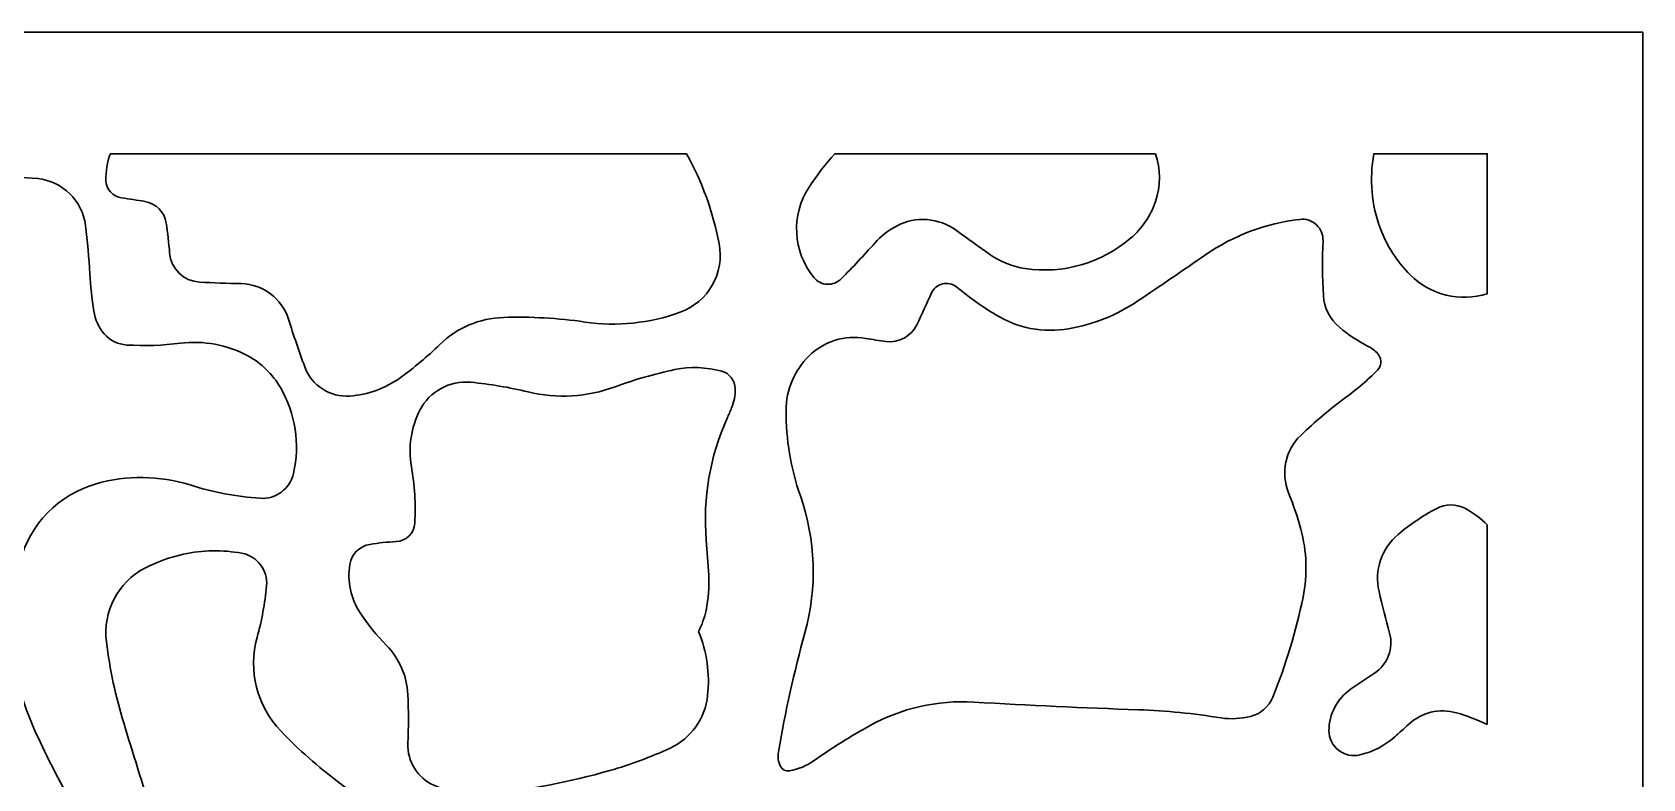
# Model space of a CAD drawing. Header units: centimetres. Extents: x -13.3 to -1.5, y -3.6 to 2.5.
# Drawn here: x -4.536 to -1.5, y 1.068 to 2.475 of the extents above; entities that cross this region are included whole.
import ezdxf

# ---------------------------------------------------------------- set-up
doc = ezdxf.new("R2010")
doc.units = ezdxf.units.CM
doc.header["$MEASUREMENT"] = 0
doc.layers.add('layer 1', color=7, linetype='Continuous')

msp = doc.modelspace()

# ---------------------------------------------------------------- linework, layer by layer
at = {"layer": 'layer 1', "color": 250, "lineweight": 30}
for points, knots in [([(-1.49953, -3.63616), (-1.49953, -3.63616), (-1.49953, 2.47513), (-1.49953, 2.47513), (-1.49953, 2.47513), (-1.49953, 2.47513), (-13.32779, 2.47513), (-13.32779, 2.47513), (-13.32779, 2.47513), (-13.32779, 2.47513), (-13.32779, -3.63616), (-13.32779, -3.63616), (-13.32779, -3.63616), (-13.32779, -3.63616), (-1.49953, -3.63616), (-1.49953, -3.63616)], [0, 0, 0, 0, 0.2, 0.2, 0.2, 0.2, 0.4, 0.4, 0.4, 0.4, 0.6, 0.6, 0.6, 0.6, 1, 1, 1, 1]), ([(-3.30217, 2.24599), (-3.27306, 2.19326), (-3.25237, 2.13629), (-3.24085, 2.07716), (-3.24085, 2.07716), (-3.23002, 2.02165), (-3.26132, 1.96649), (-3.31449, 1.94721), (-3.31449, 1.94721), (-3.37182, 1.92645), (-3.43342, 1.92016), (-3.49377, 1.92891), (-3.49377, 1.92891), (-3.54466, 1.93628), (-3.59608, 1.93917), (-3.64746, 1.93755), (-3.64746, 1.93755), (-3.69245, 1.93614), (-3.73526, 1.91795), (-3.76749, 1.88654), (-3.76749, 1.88654), (-3.79082, 1.8638), (-3.81581, 1.84281), (-3.84224, 1.82376), (-3.84224, 1.82376), (-3.87005, 1.8037), (-3.90293, 1.7918), (-3.93714, 1.78939), (-3.93714, 1.78939), (-3.97442, 1.78676), (-4.00898, 1.80913), (-4.02191, 1.84419), (-4.02191, 1.84419), (-4.0329, 1.87404), (-4.04321, 1.90413), (-4.05282, 1.93445), (-4.05282, 1.93445), (-4.06521, 1.97347), (-4.10097, 2.00029), (-4.14189, 2.00119), (-4.14189, 2.00119), (-4.16811, 2.00177), (-4.19432, 2.00274), (-4.2205, 2.0041), (-4.2205, 2.0041), (-4.2504, 2.00565), (-4.27451, 2.02922), (-4.27678, 2.05907), (-4.27678, 2.05907), (-4.27821, 2.07802), (-4.28038, 2.09689), (-4.28328, 2.11565), (-4.28328, 2.11565), (-4.2865, 2.13639), (-4.30264, 2.15272), (-4.32334, 2.15614), (-4.32334, 2.15614), (-4.33797, 2.15856), (-4.35263, 2.16082), (-4.3673, 2.16289), (-4.3673, 2.16289), (-4.38393, 2.16524), (-4.39645, 2.17926), (-4.39695, 2.19605), (-4.39695, 2.19605), (-4.39745, 2.21309), (-4.39457, 2.23006), (-4.38849, 2.24599), (-4.38849, 2.24599), (-4.38849, 2.24599), (-3.30217, 2.24599), (-3.30217, 2.24599)], [0, 0, 0, 0, 0.0526316, 0.0526316, 0.0526316, 0.0526316, 0.1052632, 0.1052632, 0.1052632, 0.1052632, 0.1578947, 0.1578947, 0.1578947, 0.1578947, 0.2105263, 0.2105263, 0.2105263, 0.2105263, 0.2631579, 0.2631579, 0.2631579, 0.2631579, 0.3157895, 0.3157895, 0.3157895, 0.3157895, 0.3684211, 0.3684211, 0.3684211, 0.3684211, 0.4210526, 0.4210526, 0.4210526, 0.4210526, 0.4736842, 0.4736842, 0.4736842, 0.4736842, 0.5263158, 0.5263158, 0.5263158, 0.5263158, 0.5789474, 0.5789474, 0.5789474, 0.5789474, 0.6315789, 0.6315789, 0.6315789, 0.6315789, 0.6842105, 0.6842105, 0.6842105, 0.6842105, 0.7368421, 0.7368421, 0.7368421, 0.7368421, 0.7894737, 0.7894737, 0.7894737, 0.7894737, 0.8421053, 0.8421053, 0.8421053, 0.8421053, 0.8947368, 0.8947368, 0.8947368, 0.8947368, 1, 1, 1, 1]), ([(-2.41807, 2.24599), (-2.41807, 2.24599), (-3.02282, 2.24599), (-3.02282, 2.24599), (-3.02282, 2.24599), (-3.0406, 2.22635), (-3.05681, 2.20534), (-3.0713, 2.18316), (-3.0713, 2.18316), (-3.10573, 2.13041), (-3.10211, 2.06152), (-3.06225, 2.01275), (-3.06225, 2.01275), (-3.05602, 2.00514), (-3.04686, 2.00053), (-3.03705, 2.00005), (-3.03705, 2.00005), (-3.02722, 1.99958), (-3.0177, 2.00326), (-3.01077, 2.01023), (-3.01077, 2.01023), (-2.98902, 2.0321), (-2.9679, 2.05461), (-2.94745, 2.07771), (-2.94745, 2.07771), (-2.93585, 2.09083), (-2.92194, 2.10173), (-2.90643, 2.10987), (-2.90643, 2.10987), (-2.87033, 2.12884), (-2.82655, 2.12564), (-2.79356, 2.10165), (-2.79356, 2.10165), (-2.77262, 2.08641), (-2.75157, 2.07131), (-2.73041, 2.05635), (-2.73041, 2.05635), (-2.71066, 2.04239), (-2.68792, 2.03325), (-2.66399, 2.02968), (-2.66399, 2.02968), (-2.59258, 2.01902), (-2.52011, 2.03978), (-2.46521, 2.08667), (-2.46521, 2.08667), (-2.44355, 2.10517), (-2.42727, 2.12915), (-2.41807, 2.1561), (-2.41807, 2.1561), (-2.40819, 2.18526), (-2.40819, 2.21684), (-2.41807, 2.24599)], [0, 0, 0, 0, 0.0714286, 0.0714286, 0.0714286, 0.0714286, 0.1428571, 0.1428571, 0.1428571, 0.1428571, 0.2142857, 0.2142857, 0.2142857, 0.2142857, 0.2857143, 0.2857143, 0.2857143, 0.2857143, 0.3571429, 0.3571429, 0.3571429, 0.3571429, 0.4285714, 0.4285714, 0.4285714, 0.4285714, 0.5, 0.5, 0.5, 0.5, 0.5714286, 0.5714286, 0.5714286, 0.5714286, 0.6428571, 0.6428571, 0.6428571, 0.6428571, 0.7142857, 0.7142857, 0.7142857, 0.7142857, 0.7857143, 0.7857143, 0.7857143, 0.7857143, 0.8571429, 0.8571429, 0.8571429, 0.8571429, 1, 1, 1, 1]), ([(-1.79271, 1.98229), (-1.79271, 1.98229), (-1.79271, 2.24599), (-1.79271, 2.24599), (-1.79271, 2.24599), (-1.79271, 2.24599), (-2.0065, 2.24599), (-2.0065, 2.24599), (-2.0065, 2.24599), (-2.01529, 2.19852), (-2.01103, 2.14957), (-1.99415, 2.10433), (-1.99415, 2.10433), (-1.98173, 2.07187), (-1.96262, 2.04239), (-1.93806, 2.01779), (-1.93806, 2.01779), (-1.90003, 1.97971), (-1.84401, 1.96601), (-1.79271, 1.98229)], [0, 0, 0, 0, 0.1666667, 0.1666667, 0.1666667, 0.1666667, 0.3333333, 0.3333333, 0.3333333, 0.3333333, 0.5, 0.5, 0.5, 0.5, 0.6666667, 0.6666667, 0.6666667, 0.6666667, 1, 1, 1, 1]), ([(-4.56761, 0.15041), (-4.5848, 0.12813), (-4.60707, 0.11029), (-4.63256, 0.09838), (-4.63256, 0.09838), (-4.65066, 0.08992), (-4.67219, 0.09461), (-4.68516, 0.10981), (-4.68516, 0.10981), (-4.69763, 0.12445), (-4.70687, 0.14159), (-4.71225, 0.16006), (-4.71225, 0.16006), (-4.73671, 0.2442), (-4.76075, 0.32846), (-4.78435, 0.41285), (-4.78435, 0.41285), (-4.79998, 0.46872), (-4.81316, 0.52526), (-4.82384, 0.58229), (-4.82384, 0.58229), (-4.84434, 0.69169), (-4.83168, 0.80476), (-4.78754, 0.90694), (-4.78754, 0.90694), (-4.75838, 0.97442), (-4.73082, 1.04258), (-4.70487, 1.11136), (-4.70487, 1.11136), (-4.66684, 1.21223), (-4.65853, 1.32183), (-4.68094, 1.42728), (-4.68094, 1.42728), (-4.69223, 1.48031), (-4.73373, 1.52163), (-4.78683, 1.53262), (-4.78683, 1.53262), (-4.81814, 1.5391), (-4.8497, 1.54428), (-4.88143, 1.54813), (-4.88143, 1.54813), (-4.91465, 1.55216), (-4.94727, 1.56023), (-4.97854, 1.57214), (-4.97854, 1.57214), (-5.01047, 1.5843), (-5.04536, 1.58625), (-5.07843, 1.57769), (-5.07843, 1.57769), (-5.09483, 1.57345), (-5.1116, 1.57081), (-5.1285, 1.56982), (-5.1285, 1.56982), (-5.14692, 1.56873), (-5.16418, 1.57887), (-5.17222, 1.59547), (-5.17222, 1.59547), (-5.18416, 1.62016), (-5.19226, 1.64652), (-5.19623, 1.67365), (-5.19623, 1.67365), (-5.20395, 1.72655), (-5.19975, 1.78053), (-5.18395, 1.8316), (-5.18395, 1.8316), (-5.17057, 1.87488), (-5.12763, 1.90199), (-5.08279, 1.89556), (-5.08279, 1.89556), (-5.05813, 1.89201), (-5.03347, 1.88849), (-5.0088, 1.885), (-5.0088, 1.885), (-4.97324, 1.87999), (-4.93721, 1.87916), (-4.90145, 1.88255), (-4.90145, 1.88255), (-4.86958, 1.88556), (-4.8438, 1.9097), (-4.83875, 1.9413), (-4.83875, 1.9413), (-4.83453, 1.96764), (-4.83204, 1.99422), (-4.83131, 2.02087), (-4.83131, 2.02087), (-4.83008, 2.06597), (-4.80833, 2.10807), (-4.77228, 2.13518), (-4.77228, 2.13518), (-4.74685, 2.1543), (-4.71865, 2.16944), (-4.68867, 2.18008), (-4.68867, 2.18008), (-4.63643, 2.19863), (-4.58066, 2.2052), (-4.52555, 2.19927), (-4.52555, 2.19927), (-4.47863, 2.19425), (-4.44134, 2.15752), (-4.4355, 2.1107), (-4.4355, 2.1107), (-4.43174, 2.08043), (-4.42899, 2.05004), (-4.42724, 2.01959), (-4.42724, 2.01959), (-4.4259, 1.99609), (-4.42342, 1.97267), (-4.41982, 1.9494), (-4.41982, 1.9494), (-4.41735, 1.93351), (-4.41048, 1.91864), (-4.39995, 1.90647), (-4.39995, 1.90647), (-4.38921, 1.89405), (-4.37391, 1.88651), (-4.35752, 1.88556), (-4.35752, 1.88556), (-4.32373, 1.88361), (-4.28983, 1.88473), (-4.25624, 1.88891), (-4.25624, 1.88891), (-4.21261, 1.89436), (-4.16834, 1.88608), (-4.12962, 1.86525), (-4.12962, 1.86525), (-4.10386, 1.85139), (-4.08247, 1.83061), (-4.06788, 1.80525), (-4.06788, 1.80525), (-4.0397, 1.75633), (-4.0309, 1.69858), (-4.04321, 1.64347), (-4.04321, 1.64347), (-4.04969, 1.61445), (-4.07648, 1.59453), (-4.10613, 1.59664), (-4.10613, 1.59664), (-4.15103, 1.59984), (-4.1954, 1.60825), (-4.23835, 1.6217), (-4.23835, 1.6217), (-4.29594, 1.63973), (-4.35753, 1.64049), (-4.41554, 1.62388), (-4.41554, 1.62388), (-4.48586, 1.60372), (-4.54033, 1.5481), (-4.55892, 1.47735), (-4.55892, 1.47735), (-4.5866, 1.37202), (-4.57711, 1.26043), (-4.53198, 1.1613), (-4.53198, 1.1613), (-4.51167, 1.11667), (-4.48953, 1.0729), (-4.46563, 1.03007), (-4.46563, 1.03007), (-4.41391, 0.93745), (-4.38963, 0.83197), (-4.39562, 0.72606), (-4.39562, 0.72606), (-4.40539, 0.55304), (-4.44858, 0.38349), (-4.52274, 0.22686), (-4.52274, 0.22686), (-4.53542, 0.20011), (-4.55043, 0.17452), (-4.56761, 0.15041)], [0, 0, 0, 0, 0.0232558, 0.0232558, 0.0232558, 0.0232558, 0.0465116, 0.0465116, 0.0465116, 0.0465116, 0.0697674, 0.0697674, 0.0697674, 0.0697674, 0.0930233, 0.0930233, 0.0930233, 0.0930233, 0.1162791, 0.1162791, 0.1162791, 0.1162791, 0.1395349, 0.1395349, 0.1395349, 0.1395349, 0.1627907, 0.1627907, 0.1627907, 0.1627907, 0.1860465, 0.1860465, 0.1860465, 0.1860465, 0.2093023, 0.2093023, 0.2093023, 0.2093023, 0.2325581, 0.2325581, 0.2325581, 0.2325581, 0.255814, 0.255814, 0.255814, 0.255814, 0.2790698, 0.2790698, 0.2790698, 0.2790698, 0.3023256, 0.3023256, 0.3023256, 0.3023256, 0.3255814, 0.3255814, 0.3255814, 0.3255814, 0.3488372, 0.3488372, 0.3488372, 0.3488372, 0.372093, 0.372093, 0.372093, 0.372093, 0.3953488, 0.3953488, 0.3953488, 0.3953488, 0.4186047, 0.4186047, 0.4186047, 0.4186047, 0.4418605, 0.4418605, 0.4418605, 0.4418605, 0.4651163, 0.4651163, 0.4651163, 0.4651163, 0.4883721, 0.4883721, 0.4883721, 0.4883721, 0.5116279, 0.5116279, 0.5116279, 0.5116279, 0.5348837, 0.5348837, 0.5348837, 0.5348837, 0.5581395, 0.5581395, 0.5581395, 0.5581395, 0.5813953, 0.5813953, 0.5813953, 0.5813953, 0.6046512, 0.6046512, 0.6046512, 0.6046512, 0.627907, 0.627907, 0.627907, 0.627907, 0.6511628, 0.6511628, 0.6511628, 0.6511628, 0.6744186, 0.6744186, 0.6744186, 0.6744186, 0.6976744, 0.6976744, 0.6976744, 0.6976744, 0.7209302, 0.7209302, 0.7209302, 0.7209302, 0.744186, 0.744186, 0.744186, 0.744186, 0.7674419, 0.7674419, 0.7674419, 0.7674419, 0.7906977, 0.7906977, 0.7906977, 0.7906977, 0.8139535, 0.8139535, 0.8139535, 0.8139535, 0.8372093, 0.8372093, 0.8372093, 0.8372093, 0.8604651, 0.8604651, 0.8604651, 0.8604651, 0.8837209, 0.8837209, 0.8837209, 0.8837209, 0.9069767, 0.9069767, 0.9069767, 0.9069767, 0.9302326, 0.9302326, 0.9302326, 0.9302326, 0.9534884, 0.9534884, 0.9534884, 0.9534884, 1, 1, 1, 1]), ([(-2.29447, 1.18253), (-2.34596, 1.19107), (-2.39795, 1.19626), (-2.45011, 1.19804), (-2.45011, 1.19804), (-2.55367, 1.20158), (-2.65718, 1.20641), (-2.76062, 1.2125), (-2.76062, 1.2125), (-2.82908, 1.21653), (-2.89724, 1.20104), (-2.95723, 1.16779), (-2.95723, 1.16779), (-2.99314, 1.14792), (-3.02796, 1.12614), (-3.06153, 1.10255), (-3.06153, 1.10255), (-3.07556, 1.09269), (-3.09154, 1.08595), (-3.10839, 1.08278), (-3.10839, 1.08278), (-3.11524, 1.08149), (-3.12211, 1.08495), (-3.12517, 1.0912), (-3.12517, 1.0912), (-3.12934, 1.09966), (-3.13073, 1.10923), (-3.12914, 1.11852), (-3.12914, 1.11852), (-3.1162, 1.19423), (-3.09949, 1.26926), (-3.07907, 1.3433), (-3.07907, 1.3433), (-3.05564, 1.42829), (-3.05866, 1.51834), (-3.08776, 1.60155), (-3.08776, 1.60155), (-3.10584, 1.65326), (-3.11495, 1.7077), (-3.1147, 1.76248), (-3.1147, 1.76248), (-3.11451, 1.80114), (-3.09883, 1.83813), (-3.07118, 1.86516), (-3.07118, 1.86516), (-3.04306, 1.89263), (-3.00339, 1.90491), (-2.96466, 1.89813), (-2.96466, 1.89813), (-2.95191, 1.8959), (-2.93912, 1.89394), (-2.92629, 1.89225), (-2.92629, 1.89225), (-2.90213, 1.88908), (-2.87869, 1.90176), (-2.86815, 1.92373), (-2.86815, 1.92373), (-2.85862, 1.9436), (-2.84936, 1.9636), (-2.84039, 1.98373), (-2.84039, 1.98373), (-2.83656, 1.99233), (-2.82896, 1.99867), (-2.81981, 2.00088), (-2.81981, 2.00088), (-2.81065, 2.0031), (-2.80095, 2.0009), (-2.79361, 1.995), (-2.79361, 1.995), (-2.77024, 1.97617), (-2.74573, 1.9588), (-2.72021, 1.94299), (-2.72021, 1.94299), (-2.67896, 1.91739), (-2.62976, 1.90784), (-2.58192, 1.91615), (-2.58192, 1.91615), (-2.53513, 1.92429), (-2.49061, 1.9422), (-2.45122, 1.96873), (-2.45122, 1.96873), (-2.40861, 1.99743), (-2.36615, 2.02637), (-2.32387, 2.05556), (-2.32387, 2.05556), (-2.271, 2.09204), (-2.20996, 2.115), (-2.14615, 2.12242), (-2.14615, 2.12242), (-2.13472, 2.12376), (-2.12327, 2.12001), (-2.11484, 2.11216), (-2.11484, 2.11216), (-2.10641, 2.10432), (-2.10185, 2.0931), (-2.10237, 2.0816), (-2.10237, 2.0816), (-2.10395, 2.0473), (-2.1037, 2.01295), (-2.10163, 1.97868), (-2.10163, 1.97868), (-2.10024, 1.95548), (-2.08934, 1.9339), (-2.0715, 1.91901), (-2.0715, 1.91901), (-2.05434, 1.90467), (-2.03563, 1.89233), (-2.01569, 1.88221), (-2.01569, 1.88221), (-2.00836, 1.87849), (-2.00203, 1.87306), (-1.99724, 1.86638), (-1.99724, 1.86638), (-1.99094, 1.85763), (-1.99195, 1.84558), (-1.9996, 1.83798), (-1.9996, 1.83798), (-2.01838, 1.81932), (-2.03854, 1.80209), (-2.0599, 1.78643), (-2.0599, 1.78643), (-2.08965, 1.76463), (-2.1179, 1.74084), (-2.14444, 1.71523), (-2.14444, 1.71523), (-2.17344, 1.68723), (-2.18253, 1.64447), (-2.16738, 1.60711), (-2.16738, 1.60711), (-2.15831, 1.58473), (-2.15059, 1.56183), (-2.14426, 1.53852), (-2.14426, 1.53852), (-2.13288, 1.49673), (-2.13144, 1.45284), (-2.14004, 1.4104), (-2.14004, 1.4104), (-2.15312, 1.34588), (-2.17224, 1.28273), (-2.19714, 1.2218), (-2.19714, 1.2218), (-2.20452, 1.2037), (-2.22012, 1.19022), (-2.23908, 1.1855), (-2.23908, 1.1855), (-2.25718, 1.181), (-2.27599, 1.17999), (-2.29447, 1.18253)], [0, 0, 0, 0, 0.0263158, 0.0263158, 0.0263158, 0.0263158, 0.0526316, 0.0526316, 0.0526316, 0.0526316, 0.0789474, 0.0789474, 0.0789474, 0.0789474, 0.1052632, 0.1052632, 0.1052632, 0.1052632, 0.1315789, 0.1315789, 0.1315789, 0.1315789, 0.1578947, 0.1578947, 0.1578947, 0.1578947, 0.1842105, 0.1842105, 0.1842105, 0.1842105, 0.2105263, 0.2105263, 0.2105263, 0.2105263, 0.2368421, 0.2368421, 0.2368421, 0.2368421, 0.2631579, 0.2631579, 0.2631579, 0.2631579, 0.2894737, 0.2894737, 0.2894737, 0.2894737, 0.3157895, 0.3157895, 0.3157895, 0.3157895, 0.3421053, 0.3421053, 0.3421053, 0.3421053, 0.3684211, 0.3684211, 0.3684211, 0.3684211, 0.3947368, 0.3947368, 0.3947368, 0.3947368, 0.4210526, 0.4210526, 0.4210526, 0.4210526, 0.4473684, 0.4473684, 0.4473684, 0.4473684, 0.4736842, 0.4736842, 0.4736842, 0.4736842, 0.5, 0.5, 0.5, 0.5, 0.5263158, 0.5263158, 0.5263158, 0.5263158, 0.5526316, 0.5526316, 0.5526316, 0.5526316, 0.5789474, 0.5789474, 0.5789474, 0.5789474, 0.6052632, 0.6052632, 0.6052632, 0.6052632, 0.6315789, 0.6315789, 0.6315789, 0.6315789, 0.6578947, 0.6578947, 0.6578947, 0.6578947, 0.6842105, 0.6842105, 0.6842105, 0.6842105, 0.7105263, 0.7105263, 0.7105263, 0.7105263, 0.7368421, 0.7368421, 0.7368421, 0.7368421, 0.7631579, 0.7631579, 0.7631579, 0.7631579, 0.7894737, 0.7894737, 0.7894737, 0.7894737, 0.8157895, 0.8157895, 0.8157895, 0.8157895, 0.8421053, 0.8421053, 0.8421053, 0.8421053, 0.8684211, 0.8684211, 0.8684211, 0.8684211, 0.8947368, 0.8947368, 0.8947368, 0.8947368, 0.9210526, 0.9210526, 0.9210526, 0.9210526, 0.9473684, 0.9473684, 0.9473684, 0.9473684, 1, 1, 1, 1]), ([(-3.27955, 1.34549), (-3.26403, 1.30729), (-3.2582, 1.26583), (-3.26256, 1.22483), (-3.26256, 1.22483), (-3.26714, 1.18166), (-3.29407, 1.14403), (-3.33342, 1.12571), (-3.33342, 1.12571), (-3.37007, 1.10867), (-3.408, 1.09454), (-3.44686, 1.08347), (-3.44686, 1.08347), (-3.52279, 1.06182), (-3.60053, 1.04712), (-3.67912, 1.03958), (-3.67912, 1.03958), (-3.71321, 1.0363), (-3.74759, 1.04193), (-3.77886, 1.0559), (-3.77886, 1.0559), (-3.80963, 1.06965), (-3.82891, 1.10082), (-3.8275, 1.1345), (-3.8275, 1.1345), (-3.8262, 1.16529), (-3.82629, 1.19613), (-3.82777, 1.22692), (-3.82777, 1.22692), (-3.82944, 1.26162), (-3.84372, 1.29449), (-3.86795, 1.31939), (-3.86795, 1.31939), (-3.88626, 1.33822), (-3.90282, 1.35868), (-3.91741, 1.38053), (-3.91741, 1.38053), (-3.93539, 1.40744), (-3.94242, 1.44022), (-3.93707, 1.47215), (-3.93707, 1.47215), (-3.93383, 1.49151), (-3.91858, 1.50667), (-3.8992, 1.50983), (-3.8992, 1.50983), (-3.88284, 1.51249), (-3.86634, 1.51419), (-3.84978, 1.51493), (-3.84978, 1.51493), (-3.83075, 1.51579), (-3.8155, 1.53094), (-3.81455, 1.54997), (-3.81455, 1.54997), (-3.81276, 1.58572), (-3.81493, 1.62155), (-3.82104, 1.65683), (-3.82104, 1.65683), (-3.82729, 1.69291), (-3.82165, 1.73006), (-3.805, 1.76268), (-3.805, 1.76268), (-3.78684, 1.79826), (-3.74873, 1.81914), (-3.70896, 1.81535), (-3.70896, 1.81535), (-3.67258, 1.81187), (-3.63648, 1.80579), (-3.60096, 1.79716), (-3.60096, 1.79716), (-3.5466, 1.78396), (-3.48956, 1.78729), (-3.43712, 1.80675), (-3.43712, 1.80675), (-3.40033, 1.82039), (-3.36255, 1.83121), (-3.32412, 1.83911), (-3.32412, 1.83911), (-3.29505, 1.84509), (-3.26498, 1.84413), (-3.23636, 1.83633), (-3.23636, 1.83633), (-3.22131, 1.83223), (-3.21076, 1.81869), (-3.21044, 1.8031), (-3.21044, 1.8031), (-3.21019, 1.79077), (-3.21252, 1.77853), (-3.21726, 1.76716), (-3.21726, 1.76716), (-3.22001, 1.76059), (-3.22285, 1.75405), (-3.22578, 1.74756), (-3.22578, 1.74756), (-3.25821, 1.67561), (-3.27179, 1.59664), (-3.26523, 1.51799), (-3.26523, 1.51799), (-3.26339, 1.49592), (-3.2618, 1.47382), (-3.26046, 1.45171), (-3.26046, 1.45171), (-3.25912, 1.4295), (-3.26077, 1.4072), (-3.26536, 1.38543), (-3.26536, 1.38543), (-3.26853, 1.37162), (-3.27329, 1.35821), (-3.27955, 1.34549)], [0, 0, 0, 0, 0.0357143, 0.0357143, 0.0357143, 0.0357143, 0.0714286, 0.0714286, 0.0714286, 0.0714286, 0.1071429, 0.1071429, 0.1071429, 0.1071429, 0.1428571, 0.1428571, 0.1428571, 0.1428571, 0.1785714, 0.1785714, 0.1785714, 0.1785714, 0.2142857, 0.2142857, 0.2142857, 0.2142857, 0.25, 0.25, 0.25, 0.25, 0.2857143, 0.2857143, 0.2857143, 0.2857143, 0.3214286, 0.3214286, 0.3214286, 0.3214286, 0.3571429, 0.3571429, 0.3571429, 0.3571429, 0.3928571, 0.3928571, 0.3928571, 0.3928571, 0.4285714, 0.4285714, 0.4285714, 0.4285714, 0.4642857, 0.4642857, 0.4642857, 0.4642857, 0.5, 0.5, 0.5, 0.5, 0.5357143, 0.5357143, 0.5357143, 0.5357143, 0.5714286, 0.5714286, 0.5714286, 0.5714286, 0.6071429, 0.6071429, 0.6071429, 0.6071429, 0.6428571, 0.6428571, 0.6428571, 0.6428571, 0.6785714, 0.6785714, 0.6785714, 0.6785714, 0.7142857, 0.7142857, 0.7142857, 0.7142857, 0.75, 0.75, 0.75, 0.75, 0.7857143, 0.7857143, 0.7857143, 0.7857143, 0.8214286, 0.8214286, 0.8214286, 0.8214286, 0.8571429, 0.8571429, 0.8571429, 0.8571429, 0.8928571, 0.8928571, 0.8928571, 0.8928571, 0.9285714, 0.9285714, 0.9285714, 0.9285714, 1, 1, 1, 1]), ([(-1.79271, 1.16996), (-1.79271, 1.16996), (-1.79271, 1.54635), (-1.79271, 1.54635), (-1.79271, 1.54635), (-1.80504, 1.55907), (-1.81936, 1.5697), (-1.83512, 1.5778), (-1.83512, 1.5778), (-1.85171, 1.58632), (-1.8714, 1.58623), (-1.88791, 1.57755), (-1.88791, 1.57755), (-1.91388, 1.5639), (-1.93831, 1.54751), (-1.96078, 1.52864), (-1.96078, 1.52864), (-1.99208, 1.50236), (-2.00595, 1.46076), (-1.99666, 1.42097), (-1.99666, 1.42097), (-1.99053, 1.39472), (-1.98393, 1.36858), (-1.97687, 1.34256), (-1.97687, 1.34256), (-1.96906, 1.31384), (-1.98061, 1.28332), (-2.00546, 1.26692), (-2.00546, 1.26692), (-2.02051, 1.257), (-2.03545, 1.24691), (-2.0503, 1.23668), (-2.0503, 1.23668), (-2.07596, 1.21897), (-2.09124, 1.18977), (-2.09116, 1.15859), (-2.09116, 1.15859), (-2.0911, 1.14415), (-2.08444, 1.13053), (-2.07306, 1.12162), (-2.07306, 1.12162), (-2.0617, 1.11271), (-2.04697, 1.10948), (-2.03293, 1.11288), (-2.03293, 1.11288), (-2.00859, 1.11876), (-1.98604, 1.13044), (-1.96721, 1.14695), (-1.96721, 1.14695), (-1.95837, 1.1547), (-1.94964, 1.16258), (-1.94103, 1.17058), (-1.94103, 1.17058), (-1.91684, 1.19305), (-1.88267, 1.20129), (-1.85089, 1.19236), (-1.85089, 1.19236), (-1.83084, 1.18673), (-1.81136, 1.17922), (-1.79271, 1.16996)], [0, 0, 0, 0, 0.0625, 0.0625, 0.0625, 0.0625, 0.125, 0.125, 0.125, 0.125, 0.1875, 0.1875, 0.1875, 0.1875, 0.25, 0.25, 0.25, 0.25, 0.3125, 0.3125, 0.3125, 0.3125, 0.375, 0.375, 0.375, 0.375, 0.4375, 0.4375, 0.4375, 0.4375, 0.5, 0.5, 0.5, 0.5, 0.5625, 0.5625, 0.5625, 0.5625, 0.625, 0.625, 0.625, 0.625, 0.6875, 0.6875, 0.6875, 0.6875, 0.75, 0.75, 0.75, 0.75, 0.8125, 0.8125, 0.8125, 0.8125, 0.875, 0.875, 0.875, 0.875, 1, 1, 1, 1]), ([(-4.21937, 0.20812), (-4.23048, 0.18586), (-4.2418, 0.16371), (-4.25335, 0.14167), (-4.25335, 0.14167), (-4.27562, 0.0992), (-4.28896, 0.05264), (-4.29256, 0.00482), (-4.29256, 0.00482), (-4.29384, -0.01215), (-4.30249, -0.02772), (-4.31623, -0.03778), (-4.31623, -0.03778), (-4.32645, -0.04529), (-4.33943, -0.04802), (-4.35182, -0.04528), (-4.35182, -0.04528), (-4.38858, -0.03713), (-4.42189, -0.01769), (-4.44708, 0.0103), (-4.44708, 0.0103), (-4.45556, 0.01974), (-4.46322, 0.02988), (-4.46999, 0.04061), (-4.46999, 0.04061), (-4.47797, 0.05327), (-4.48046, 0.06862), (-4.4769, 0.08315), (-4.4769, 0.08315), (-4.47334, 0.09768), (-4.46395, 0.11018), (-4.45102, 0.11771), (-4.45102, 0.11771), (-4.37773, 0.16032), (-4.32362, 0.22937), (-4.2998, 0.31073), (-4.2998, 0.31073), (-4.23367, 0.53662), (-4.23695, 0.77704), (-4.30929, 1.00101), (-4.30929, 1.00101), (-4.32778, 1.05825), (-4.34579, 1.11566), (-4.36333, 1.1732), (-4.36333, 1.1732), (-4.37859, 1.22319), (-4.38952, 1.27439), (-4.39603, 1.32625), (-4.39603, 1.32625), (-4.40317, 1.38305), (-4.37421, 1.43836), (-4.32349, 1.46493), (-4.32349, 1.46493), (-4.30055, 1.47694), (-4.27609, 1.48582), (-4.25077, 1.49131), (-4.25077, 1.49131), (-4.21449, 1.49917), (-4.17697, 1.49974), (-4.14046, 1.49298), (-4.14046, 1.49298), (-4.1115, 1.48762), (-4.0914, 1.46102), (-4.09408, 1.43169), (-4.09408, 1.43169), (-4.09711, 1.39883), (-4.10305, 1.36629), (-4.11184, 1.33448), (-4.11184, 1.33448), (-4.12909, 1.27197), (-4.11224, 1.20504), (-4.06739, 1.15821), (-4.06739, 1.15821), (-4.03352, 1.12282), (-3.99682, 1.09026), (-3.95763, 1.06087), (-3.95763, 1.06087), (-3.9357, 1.04444), (-3.91418, 1.02747), (-3.89309, 1.00998), (-3.89309, 1.00998), (-3.88197, 1.00076), (-3.87256, 0.98964), (-3.8653, 0.97715), (-3.8653, 0.97715), (-3.85722, 0.96326), (-3.85979, 0.94561), (-3.87148, 0.93458), (-3.87148, 0.93458), (-3.8995, 0.90819), (-3.93169, 0.88662), (-3.96675, 0.87075), (-3.96675, 0.87075), (-4.01009, 0.85113), (-4.0467, 0.81923), (-4.07205, 0.77898), (-4.07205, 0.77898), (-4.09545, 0.74181), (-4.10646, 0.69819), (-4.10348, 0.65437), (-4.10348, 0.65437), (-4.10057, 0.61162), (-4.0987, 0.56881), (-4.09787, 0.52598), (-4.09787, 0.52598), (-4.09682, 0.47232), (-4.11253, 0.41964), (-4.14278, 0.37532), (-4.14278, 0.37532), (-4.16597, 0.34135), (-4.18549, 0.30503), (-4.20103, 0.26695), (-4.20103, 0.26695), (-4.20857, 0.24794), (-4.21462, 0.22839), (-4.21913, 0.20845), (-4.21913, 0.20845), (-4.21913, 0.20845), (-4.21937, 0.20812), (-4.21937, 0.20812)], [0, 0, 0, 0, 0.0322581, 0.0322581, 0.0322581, 0.0322581, 0.0645161, 0.0645161, 0.0645161, 0.0645161, 0.0967742, 0.0967742, 0.0967742, 0.0967742, 0.1290323, 0.1290323, 0.1290323, 0.1290323, 0.1612903, 0.1612903, 0.1612903, 0.1612903, 0.1935484, 0.1935484, 0.1935484, 0.1935484, 0.2258065, 0.2258065, 0.2258065, 0.2258065, 0.2580645, 0.2580645, 0.2580645, 0.2580645, 0.2903226, 0.2903226, 0.2903226, 0.2903226, 0.3225806, 0.3225806, 0.3225806, 0.3225806, 0.3548387, 0.3548387, 0.3548387, 0.3548387, 0.3870968, 0.3870968, 0.3870968, 0.3870968, 0.4193548, 0.4193548, 0.4193548, 0.4193548, 0.4516129, 0.4516129, 0.4516129, 0.4516129, 0.483871, 0.483871, 0.483871, 0.483871, 0.516129, 0.516129, 0.516129, 0.516129, 0.5483871, 0.5483871, 0.5483871, 0.5483871, 0.5806452, 0.5806452, 0.5806452, 0.5806452, 0.6129032, 0.6129032, 0.6129032, 0.6129032, 0.6451613, 0.6451613, 0.6451613, 0.6451613, 0.6774194, 0.6774194, 0.6774194, 0.6774194, 0.7096774, 0.7096774, 0.7096774, 0.7096774, 0.7419355, 0.7419355, 0.7419355, 0.7419355, 0.7741935, 0.7741935, 0.7741935, 0.7741935, 0.8064516, 0.8064516, 0.8064516, 0.8064516, 0.8387097, 0.8387097, 0.8387097, 0.8387097, 0.8709677, 0.8709677, 0.8709677, 0.8709677, 0.9032258, 0.9032258, 0.9032258, 0.9032258, 0.9354839, 0.9354839, 0.9354839, 0.9354839, 1, 1, 1, 1])]:
    msp.add_open_spline(points, degree=3, knots=knots, dxfattribs=at)

doc.saveas('drawing.dxf')
